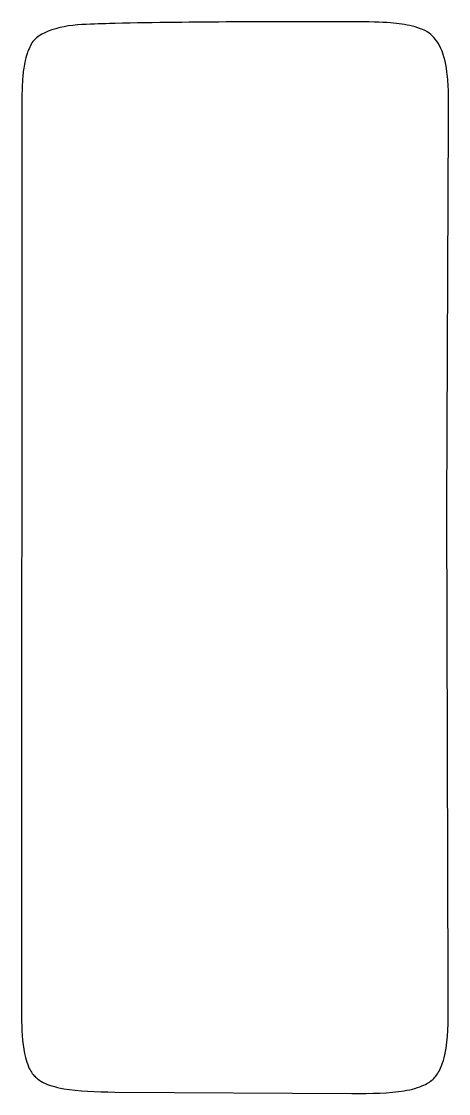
# Model space of a CAD drawing. Header units: millimetres. Extents: x -6.2 to 26.9, y -44 to 39.
import ezdxf

# ---------------------------------------------------------------- set-up
doc = ezdxf.new("R2010")
doc.units = ezdxf.units.MM
doc.layers.get('0').update_dxf_attribs({"linetype": 'CONTINUOUS'})

msp = doc.modelspace()

# ---------------------------------------------------------------- linework, layer by layer
for p, q in [((-6.179, 31.537), (-6.206, -36.503)), ((26.784, 1.283), (26.903, 31.518)), ((26.873, -35.848), (26.784, 1.283)), ((26.878, -36.524), (26.873, -35.848)), ((1.033, -43.886), (19.412, -44.006))]:
    msp.add_line(p, q)
msp.add_open_spline([(19.438, 39.006), (13.313, 39.036), (7.188, 38.996), (1.064, 38.887)], degree=3)
for points, knots in [([(1.064, 38.887), (0.81, 38.882), (0.459, 38.865), (0.011, 38.848), (-0.679, 38.82), (-1.618, 38.824), (-2.58, 38.685), (-3.438, 38.56), (-4.33, 38.251), (-4.841, 37.912), (-5.156, 37.703), (-5.31, 37.52), (-5.396, 37.378), (-5.477, 37.244), (-5.539, 37.079), (-5.612, 36.924), (-5.681, 36.781), (-5.706, 36.741), (-5.738, 36.656), (-5.78, 36.548), (-5.85, 36.305), (-5.913, 36.011), (-5.996, 35.622), (-6.059, 35.215), (-6.093, 34.896), (-6.134, 34.501), (-6.146, 34.133), (-6.161, 33.682), (-6.185, 32.979), (-6.198, 32.216), (-6.18, 31.551), (-6.18, 31.546), (-6.18, 31.542), (-6.179, 31.537)], [-1, -1, -1, -1, -0.91974, -0.91974, -0.91974, -0.796055, -0.796055, -0.796055, -0.685648, -0.685648, -0.685648, -0.61762, -0.61762, -0.61762, -0.553752, -0.553752, -0.553752, -0.494498, -0.494498, -0.494498, -0.418416, -0.418416, -0.418416, -0.317941, -0.317941, -0.317941, -0.19369, -0.19369, -0.19369, 0, 0, 0, 0.001298, 0.001298, 0.001298, 0.001298]), ([(26.903, 31.518), (26.903, 31.928), (26.903, 32.634), (26.903, 33.033), (26.903, 33.346), (26.908, 33.457), (26.893, 33.806), (26.88, 34.086), (26.85, 34.579), (26.777, 35.143), (26.682, 35.87), (26.499, 36.625), (26.213, 37.163), (25.948, 37.66), (25.577, 38.011), (25.302, 38.204), (25.156, 38.306), (25.082, 38.342), (25.076, 38.344), (25.071, 38.347), (25.011, 38.368), (24.896, 38.411), (24.684, 38.49), (24.387, 38.597), (24.119, 38.665), (23.563, 38.807), (23.047, 38.863), (22.399, 38.92), (21.69, 38.984), (20.743, 39.017), (19.445, 39.006), (19.442, 39.006), (19.44, 39.006), (19.438, 39.006)], [-1, -1, -1, -1, -0.880366, -0.880366, -0.880366, -0.786774, -0.786774, -0.786774, -0.711664, -0.711664, -0.711664, -0.614713, -0.614713, -0.614713, -0.524988, -0.524988, -0.524988, -0.477293, -0.477293, -0.477293, -0.433427, -0.433427, -0.433427, -0.352616, -0.352616, -0.352616, -0.184408, -0.184408, -0.184408, 0, 0, 0, 0.000311, 0.000311, 0.000311, 0.000311]), ([(-6.206, -36.503), (-6.206, -36.516), (-6.205, -36.529), (-6.205, -36.541), (-6.205, -36.559), (-6.206, -36.575), (-6.206, -36.588), (-6.206, -36.603), (-6.207, -36.612), (-6.207, -36.616)], [-2.70194925, -2.70194925, -2.70194925, -2.70194925, -2.68912032, -2.68912032, -2.68912032, -2.67042211, -2.67042211, -2.67042211, -2.64868716, -2.64868716, -2.64868716, -2.64868716]), ([(19.412, -44.006), (20.914, -43.999), (22.309, -43.984), (23.456, -43.792), (24.061, -43.691), (24.588, -43.543), (25.001, -43.349), (25.306, -43.206), (25.552, -43.04), (25.762, -42.829), (25.977, -42.613), (26.142, -42.361), (26.284, -42.047), (26.425, -41.736), (26.588, -41.262), (26.71, -40.478), (26.89, -39.311), (26.887, -37.946), (26.878, -36.524)], [0.000558, 0.000558, 0.000558, 0.000558, 0.451569, 0.451569, 0.451569, 0.689142, 0.689142, 0.689142, 0.865201, 0.865201, 0.865201, 1.045521, 1.045521, 1.045521, 1.223277, 1.223277, 1.223277, 1.487756, 1.487756, 1.487756, 1.487756]), ([(-6.207, -36.616), (-6.207, -36.621), (-6.207, -36.646), (-6.207, -36.689), (-6.207, -36.746), (-6.208, -36.776), (-6.208, -36.88), (-6.209, -36.932), (-6.209, -36.974), (-6.209, -37.039), (-6.209, -37.047), (-6.209, -37.056), (-6.209, -37.065), (-6.209, -37.089), (-6.209, -37.115), (-6.209, -37.14), (-6.209, -37.181), (-6.21, -37.223), (-6.21, -37.264), (-6.21, -37.347), (-6.21, -37.422), (-6.21, -37.5), (-6.209, -37.802), (-6.207, -38.112), (-6.199, -38.413), (-6.176, -39.364), (-6.099, -40.398), (-5.891, -41.216), (-5.827, -41.469), (-5.748, -41.714), (-5.653, -41.931), (-5.505, -42.269), (-5.349, -42.492), (-5.179, -42.67), (-5.009, -42.848), (-4.8, -43.011), (-4.465, -43.173), (-4.136, -43.332), (-3.656, -43.501), (-2.916, -43.631), (-1.796, -43.827), (-0.442, -43.86), (1.033, -43.886)], [-2.617351, -2.617351, -2.617351, -2.617351, -2.559607, -2.559607, -2.559607, -2.481394, -2.481394, -2.481394, -2.441881, -2.441881, -2.441881, -2.436616, -2.436616, -2.436616, -2.421296, -2.421296, -2.421296, -2.39585, -2.39585, -2.39585, -2.344728, -2.344728, -2.344728, -2.1473, -2.1473, -2.1473, -1.5256, -1.5256, -1.5256, -1.333218, -1.333218, -1.333218, -1.035015, -1.035015, -1.035015, -0.73639, -0.73639, -0.73639, -0.443453, -0.443453, -0.443453, -0.000605, -0.000605, -0.000605, -0.000605])]:
    msp.add_open_spline(points, degree=3, knots=knots)

doc.saveas('drawing.dxf')
